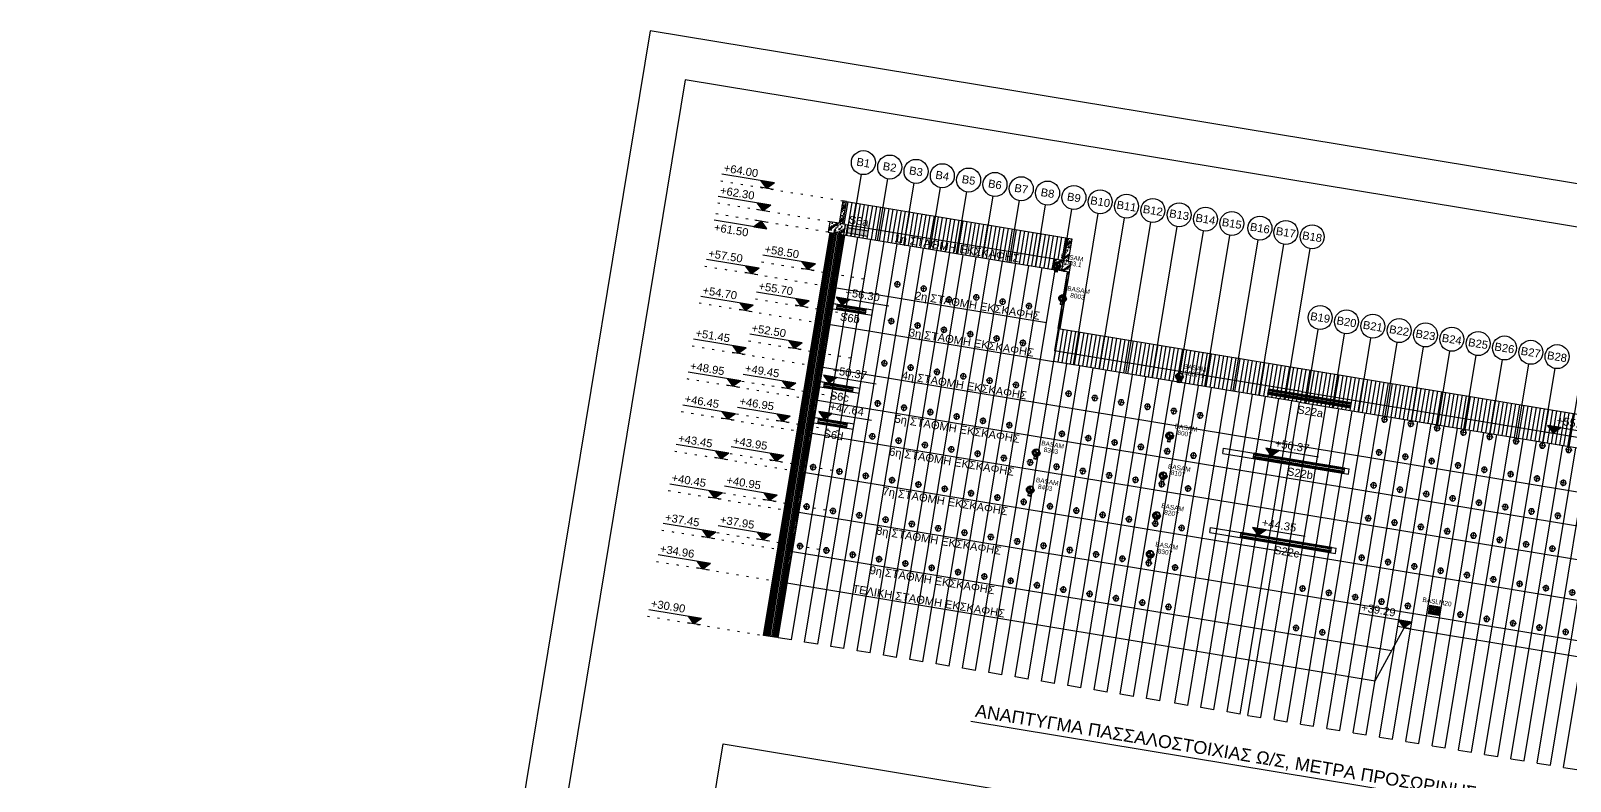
# Model space of a CAD drawing. Header units: metres. Extents: x 93017 to 94633, y 101979 to 102793.
# Drawn here: x 94024.6 to 94096.8, y 102383.2 to 102418.4 of the extents above; entities that cross this region are included whole.
import ezdxf
from ezdxf.enums import TextEntityAlignment as Align

# ---------------------------------------------------------------- set-up
doc = ezdxf.new("R2010")
doc.units = ezdxf.units.M
doc.header["$LTSCALE"] = 0.75
doc.header["$MEASUREMENT"] = 0
for name, pattern in [('ACAD_ISO10W100', [18, 12, -3, 0, -3]), ('DASHED', [0.75, 0.5, -0.25]), ('SDOT1', [1, 0, -1])]:
    doc.linetypes.add(name, pattern=pattern)
for name, color, linetype in [('A-LEVELS', 2, 'Continuous'), ('OTM Hatch 0.15', 1, 'Continuous'), ('OTM Line 0.15', 1, 'Continuous'), ('OTM Line 0.25', 2, 'Continuous'), ('OTM Line 0.35', 3, 'Continuous'), ('OTM Line Axis 0.15', 1, 'ACAD_ISO10W100'), ('OTM Line Dots 0.25', 2, 'SDOT1'), ('OTM Line Rock 0.50', 3, 'ROCKIN'), ('OTM Solid 253', 253, 'Continuous'), ('OTM Solid 254', 254, 'Continuous'), ('OTM Text 0.25', 2, 'Continuous'), ('OTM Text 0.35', 3, 'Continuous'), ('OTM Title + Pinakida', 7, 'Continuous')]:
    doc.layers.add(name, color=color, linetype=linetype)
doc.styles.add('ARIAL', font='ARIAL.TTF')
doc.styles.add('Arial Greek', font='ARIAL.TTF')
doc.styles.add('ARIAL_GREEK', font='ARIAL.TTF')
doc.styles.add('WG-SIMPL', font='ugsimpl.shx', dxfattribs={"width": 1.05})
doc.linetypes.add('ROCKIN', pattern='A,0.0001,-0.2,[131,ltypeshp.shx,S=0.2,R=180,X=0.2,Y=0],-0.2,1,-0.1,[131,ltypeshp.shx,S=0.1,R=180,X=0.1,Y=0],-0.1,0.5,-0.05,[131,ltypeshp.shx,S=0.05,R=180,X=0.05,Y=0],-0.05,0.5', length=2.7001)
pattern_1 = [(80.62593, (94584.74574, 102368.44317), (-0.19270429, 0.0318124), [])]
pattern_2 = [(350.62593, (93720.20565, 102426.4178), (0.1017997, 0.6166537), [0.03125, -0.59375]), (80.62593, (93720.2365, 102426.4127), (-0.6166537, 0.1017997), [0.03125, -0.59375]), (35.62593, (93720.20565, 102426.4178), (0.1017997, 0.61665375), [0.0441942, -0.8396893]), (350.62593, (93720.06166, 102426.5049), (0.1017997, 0.6166537), [0.03125, -0.59375]), (80.62593, (93720.06166, 102426.5049), (-0.6166537, 0.1017997), [0.03125, -0.59375]), (125.62593, (93720.0925, 102426.49983), (-0.61665375, 0.1017997), [0.0441942, -0.8396893]), (350.62593, (93720.3748, 102426.67494), (0.1017997, 0.6166537), [0.03125, -0.59375]), (80.62593, (93720.3748, 102426.67494), (-0.6166537, 0.1017997), [0.03125, -0.59375]), (125.62593, (93720.4056, 102426.66985), (-0.61665375, 0.1017997), [0.0441942, -0.8396893]), (170.62593, (93720.3338, 102426.61836), (-0.1017997, -0.6166537), [0.0625, -0.5625]), (260.62593, (93720.3338, 102426.61836), (0.6166537, -0.1017997), [0.0625, -0.5625]), (125.62593, (93720.3236, 102426.5567), (-0.61665375, 0.1017997), [0.0883883, -0.7954951]), (170.62593, (93719.93295, 102426.68453), (-0.1017997, -0.6166537), [0.03125, -0.59375]), (80.62593, (93719.93295, 102426.68453), (-0.6166537, 0.1017997), [0.03125, -0.59375]), (35.62593, (93719.9021, 102426.68962), (0.1017997, 0.61665375), [0.0441942, -0.8396893]), (350.62593, (93719.9994, 102426.8953), (0.1017997, 0.6166537), [0.03125, -0.59375]), (80.62593, (93719.9994, 102426.8953), (-0.6166537, 0.1017997), [0.03125, -0.59375]), (125.62593, (93720.03025, 102426.8902), (-0.61665375, 0.1017997), [0.0441942, -0.8396893]), (170.62593, (93720.2305, 102426.95214), (-0.1017997, -0.6166537), [0.03125, -0.59375]), (260.62593, (93720.2305, 102426.95214), (0.6166537, -0.1017997), [0.03125, -0.59375]), (125.62593, (93720.2254, 102426.9213), (-0.61665375, 0.1017997), [0.0441942, -0.8396893]), (170.62593, (93720.1742, 102426.80307), (-0.1017997, -0.6166537), [0.03125, -0.59375]), (80.62593, (93720.1742, 102426.80307), (-0.6166537, 0.1017997), [0.03125, -0.59375]), (35.62593, (93720.1434, 102426.80816), (0.1017997, 0.61665375), [0.0441942, -0.8396893]), (350.62593, (93720.0509, 102426.8234), (0.1017997, 0.6166537), [0.0625, -0.5625]), (260.62593, (93720.0509, 102426.8234), (0.6166537, -0.1017997), [0.0625, -0.5625]), (35.62593, (93720.0407, 102426.76176), (0.1017997, 0.61665375), [0.0883883, -0.7954951]), (35.62593, (93719.79973, 102426.45314), (-0.25742704, 0.3592267), []), (35.62593, (93719.8614, 102426.44296), (-0.25742704, 0.3592267), []), (350.62593, (93719.8048, 102426.484), (0.1017997, 0.6166537), [0, -0.25, 0, -0.34375, 0, -0.03125]), (350.62593, (93719.87667, 102426.53546), (0.1017997, 0.6166537), [0, -0.125, 0, -0.25, 0, -0.25]), (350.62593, (93720.16434, 102426.5513), (0.1017997, 0.6166537), [0, -0.25, 0, -0.375]), (350.62593, (93719.8662, 102426.6639), (0.1017997, 0.6166537), [0, -0.34375, 0, -0.28125]), (350.62593, (93720.0922, 102426.6899), (0.1017997, 0.6166537), [0, -0.625]), (350.62593, (93719.97905, 102426.77194), (0.1017997, 0.6166537), [0, -0.3125, 0, -0.3125]), (350.62593, (93719.98923, 102426.8336), (0.1017997, 0.6166537), [0, -0.25, 0, -0.375]), (350.62593, (93720.0611, 102426.8851), (0.1017997, 0.6166537), [0, -0.1875, 0, -0.21875, 0, -0.21875]), (350.62593, (93720.0404, 102426.95185), (0.1017997, 0.6166537), [0, -0.28125, 0, -0.34375]), (350.62593, (93720.08144, 102427.0084), (0.1017997, 0.6166537), [0, -0.1875, 0, -0.15625, 0, -0.28125])]

# ---------------------------------------------------------------- blocks, each defined once
blk = doc.blocks.new('AGKYRIO')
at = {"layer": 'OTM Line 0.25'}
for p, q in [((-0.125, 0), (0.125, 0)), ((0, -0.125), (0, 0.125))]:
    blk.add_line(p, q, dxfattribs=at)
blk.add_circle((0, 0), 0.1, dxfattribs=at)
blk = doc.blocks.new('Level L')
at = {"layer": 'A-LEVELS'}
blk.add_hatch(color=256, dxfattribs=at).paths.add_polyline_path([(0.25, 0.25), (0, 0), (-0.25, 0.25)])
for p, q in [((0.25, 0.25), (-1.75, 0.25)), ((0.25, 0), (-0.25, 0))]:
    blk.add_line(p, q, dxfattribs=at)
blk.add_lwpolyline([(0.25, 0.25), (0, 0), (-0.25, 0.25)], close=True, dxfattribs=at)
at = {"layer": 'A-LEVELS', "style": 'WG-SIMPL', "width": 1.05}
blk.add_attdef('±000.00', (-1.713, 0.351), '', height=0.3, rotation=360, dxfattribs=at)
blk = doc.blocks.new('3d')
at = {"ltscale": 0.1}
h = blk.add_hatch(color=7, dxfattribs=at)
edge = h.paths.add_edge_path()
edge.add_arc((752.87, -264.65), 0.0337, 90, 180, ccw=False)
edge.add_line((752.87, -264.61), (752.87, -264.44))
edge.add_arc((752.87, -264.65), 0.208, 90, 180)
edge.add_line((752.67, -264.65), (752.84, -264.65))
edge = h.paths.add_edge_path()
edge.add_line((752.87, -264.86), (752.87, -264.68))
edge.add_arc((752.87, -264.65), 0.0337, 270, 360)
edge.add_line((752.91, -264.65), (753.08, -264.65))
edge.add_arc((752.87, -264.65), 0.208, -90, 0, ccw=False)
at = {"color": 7, "ltscale": 0.1}
for p, q in [((752.62, -264.65), (752.56, -264.65)), ((752.67, -264.65), (752.84, -264.65)), ((752.87, -264.61), (752.87, -264.44)), ((752.87, -264.86), (752.87, -264.68)), ((752.91, -264.65), (753.08, -264.65)), ((753.19, -264.65), (753.13, -264.65))]:
    blk.add_line(p, q, dxfattribs=at)
for points in [[(752.84, -264.65, -0.414214), (752.87, -264.61), (752.87, -264.44, 0.414214), (752.67, -264.65)], [(752.87, -264.86), (752.87, -264.68, 0.414214), (752.91, -264.65), (753.08, -264.65, -0.414214)]]:
    blk.add_lwpolyline(points, format="xyb", close=True, dxfattribs=at)
blk.add_lwpolyline([(752.96, -264.96), (752.96, -265.12), (752.79, -265.12), (752.79, -264.96)], dxfattribs=at)
blk.add_lwpolyline([(752.79, -265.12), (752.96, -265.12), (752.96, -265.18), (752.79, -265.18)], close=True, dxfattribs=at)
for radius in [0.24, 0.208, 0.0337]:
    blk.add_circle((752.87, -264.65), radius, dxfattribs=at)
for radius in [0.319, 0.259]:
    blk.add_arc((752.87, -264.65), radius, 180, 0, dxfattribs=at)

msp = doc.modelspace()

# ---------------------------------------------------------------- hatches: boundary and pattern name
at = {"linetype": 'DASHED', "ltscale": 0.1}
h = msp.add_hatch(color=21, dxfattribs=at)
h.paths.add_polyline_path([(94090.191, 102391.474), (94090.664, 102391.396), (94090.597, 102390.993), (94090.125, 102391.071)])
edge = h.paths.add_edge_path(flags=16)
edge.add_arc((94090.394, 102391.233), 0.149, 0, 360)
at = {"layer": 'OTM Hatch 0.15', "ltscale": 0.1}
h = msp.add_hatch(dxfattribs=at)
h.set_pattern_fill('CONCRETE2', color=256, scale=0.03125, angle=-9.37407, style=0)
h.set_pattern_definition(pattern_2)
h.paths.add_polyline_path([(94062.074, 102409.434), (94061.993, 102408.941), (94062.733, 102408.818), (94062.814, 102409.312), (94062.691, 102409.332), (94062.864, 102410.38), (94062.679, 102410.411), (94062.506, 102409.363)])
h = msp.add_hatch(dxfattribs=at)
h.set_pattern_fill('CONCRETE2', color=256, scale=0.03125, angle=-9.37407, style=0)
h.set_pattern_definition(pattern_2)
h.paths.add_polyline_path([(94073.243, 102407.59), (94073.366, 102407.57), (94073.285, 102407.076), (94072.545, 102407.199), (94072.626, 102407.692), (94073.058, 102407.621), (94073.231, 102408.669), (94073.416, 102408.638)])
at = {"layer": 'OTM Solid 253', "ltscale": 0.05}
h = msp.add_hatch(dxfattribs=at)
h.set_pattern_fill('LINE', color=256, scale=1.5625, angle=90, style=0)
h.set_pattern_definition(pattern_1)
h.paths.add_polyline_path([(94062.864, 102410.38), (94073.231, 102408.669), (94073.058, 102407.621), (94062.691, 102409.332)])
h = msp.add_hatch(dxfattribs=at)
h.set_pattern_fill('LINE', color=256, scale=1.5625, angle=90, style=0)
h.set_pattern_definition(pattern_1)
h.paths.add_polyline_path([(94072.545, 102407.199), (94062.733, 102408.818), (94062.814, 102409.312), (94072.626, 102407.692)])
h = msp.add_hatch(color=256, dxfattribs=at)
h.paths.add_polyline_path([(94059.968, 102392.53), (94060.042, 102392.518), (94062.733, 102408.818), (94062.659, 102408.831)])
edge = h.paths.add_edge_path(flags=16)
edge.add_line((94060.011, 102392.523), (94062.702, 102408.824))
msp.add_hatch(color=256, dxfattribs=at).paths.add_polyline_path([(94073.211, 102407.089), (94073.285, 102407.076), (94072.847, 102404.425), (94072.773, 102404.437)])
at = {"layer": 'OTM Solid 254', "ltscale": 0.05}
h = msp.add_hatch(color=256, dxfattribs=at)
h.paths.add_polyline_path([(94063.14, 102409.131), (94062.895, 102409.172), (94062.854, 102408.925), (94063.1, 102408.885)])
h.paths.add_polyline_path([(94063.88, 102409.009), (94063.14, 102409.131), (94063.1, 102408.885), (94063.839, 102408.762)])

# ---------------------------------------------------------------- linework, layer by layer
at = {"color": 7, "ltscale": 0.1}
for p, q in [((94090.125, 102391.071), (94090.664, 102391.396)), ((94090.191, 102391.474), (94090.597, 102390.993)), ((94068.687, 102386.037), (94118.401, 102377.83))]:
    msp.add_line(p, q, dxfattribs=at)
msp.add_lwpolyline([(94090.191, 102391.474), (94090.664, 102391.396), (94090.597, 102390.993), (94090.125, 102391.071)], close=True, dxfattribs=at)
msp.add_circle((94090.394, 102391.233), 0.149, dxfattribs=at)
at = {"layer": 'OTM Hatch 0.15', "ltscale": 0.05}
msp.add_line((94072.773, 102404.437), (94072.816, 102404.43), dxfattribs=at)
msp.add_lwpolyline([(94073.211, 102407.089), (94073.285, 102407.076), (94072.847, 102404.425), (94072.773, 102404.437)], close=True, dxfattribs=at)
at = {"layer": 'OTM Line 0.15', "ltscale": 0.1}
for p, q in [((94063.079, 102408.761), (94063.556, 102411.648)), ((94064.313, 102408.558), (94064.789, 102411.444)), ((94065.546, 102408.354), (94066.022, 102411.241)), ((94066.779, 102408.15), (94067.256, 102411.037)), ((94068.013, 102407.947), (94068.489, 102410.834)), ((94069.246, 102407.743), (94069.722, 102410.63)), ((94070.479, 102407.54), (94070.956, 102410.426)), ((94071.712, 102407.336), (94072.189, 102410.223)), ((94072.946, 102407.132), (94073.422, 102410.019)), ((94073.487, 102402.736), (94074.656, 102409.816)), ((94074.72, 102402.532), (94075.889, 102409.612)), ((94075.953, 102402.328), (94077.122, 102409.408)), ((94077.187, 102402.125), (94078.356, 102409.205)), ((94078.42, 102401.921), (94079.589, 102409.001)), ((94079.653, 102401.718), (94080.822, 102408.798)), ((94080.972, 102401.5), (94082.141, 102408.58)), ((94082.187, 102401.299), (94083.355, 102408.379)), ((94083.42, 102401.096), (94084.589, 102408.176)), ((94084.394, 102400.935), (94084.965, 102404.391)), ((94085.627, 102400.731), (94086.198, 102404.188)), ((94086.861, 102400.528), (94087.431, 102403.984)), ((94088.094, 102400.324), (94088.665, 102403.78)), ((94089.327, 102400.121), (94089.898, 102403.577)), ((94090.561, 102399.917), (94091.131, 102403.373)), ((94091.794, 102399.713), (94092.365, 102403.17)), ((94093.027, 102399.51), (94093.598, 102402.966)), ((94094.261, 102399.306), (94094.831, 102402.762)), ((94095.494, 102399.103), (94096.065, 102402.559)), ((94096.727, 102398.899), (94097.298, 102402.355))]:
    msp.add_line(p, q, dxfattribs=at)
for centre in [(94063.647, 102412.203), (94064.881, 102411.999), (94066.114, 102411.796), (94067.347, 102411.592), (94068.581, 102411.389), (94069.814, 102411.185), (94071.047, 102410.981), (94072.281, 102410.778), (94073.514, 102410.574), (94074.747, 102410.371), (94075.981, 102410.167), (94077.214, 102409.963), (94078.447, 102409.76), (94079.68, 102409.556), (94080.914, 102409.353), (94082.232, 102409.135), (94083.447, 102408.934), (94084.68, 102408.731), (94085.056, 102404.946), (94086.29, 102404.743), (94087.523, 102404.539), (94088.756, 102404.335), (94089.99, 102404.132), (94091.223, 102403.928), (94092.456, 102403.725), (94093.69, 102403.521), (94094.923, 102403.317), (94096.156, 102403.114)]:
    msp.add_circle(centre, 0.562, dxfattribs=at)
at = {"layer": 'OTM Line 0.25', "ltscale": 0.05}
for p, q in [((94062.864, 102410.38), (94073.231, 102408.669)), ((94062.814, 102409.312), (94072.626, 102407.692)), ((94062.834, 102408.802), (94062.915, 102409.295)), ((94062.895, 102409.172), (94063.88, 102409.009)), ((94063.819, 102408.639), (94063.9, 102409.132)), ((94062.733, 102408.818), (94072.637, 102407.183)), ((94062.854, 102408.925), (94063.839, 102408.762)), ((94073.211, 102407.089), (94072.6, 102403.389)), ((94073.285, 102407.076), (94072.847, 102404.425)), ((94062.132, 102405.37, 0.002), (94062.173, 102405.617, 0.002)), ((94072.773, 102404.437), (94126.255, 102395.608)), ((94061.528, 102401.713, 0.002), (94061.569, 102401.96, 0.002)), ((94082.608, 102401.357), (94086.48, 102400.717)), ((94082.648, 102401.603), (94086.521, 102400.964)), ((94084.167, 102401.479), (94131.231, 102393.71)), ((94084.086, 102400.986), (94131.149, 102393.216)), ((94061.25, 102400.03, 0.002), (94061.291, 102400.277, 0.002)), ((94060.011, 102392.523), (94059.587, 102389.954)), ((94059.587, 102389.954), (94058.97, 102390.056)), ((94060.273, 102389.841), (94059.656, 102389.943)), ((94061.506, 102389.637), (94060.889, 102389.739)), ((94062.739, 102389.434), (94062.122, 102389.535)), ((94063.972, 102389.23), (94063.356, 102389.332)), ((94065.206, 102389.026), (94064.589, 102389.128)), ((94066.439, 102388.823), (94065.822, 102388.925)), ((94067.672, 102388.619), (94067.056, 102388.721)), ((94068.906, 102388.416), (94068.289, 102388.517)), ((94070.139, 102388.212), (94069.522, 102388.314)), ((94071.372, 102388.008), (94070.756, 102388.11)), ((94072.606, 102387.805), (94071.989, 102387.907)), ((94073.839, 102387.601), (94073.222, 102387.703)), ((94075.072, 102387.398), (94074.456, 102387.499)), ((94076.306, 102387.194), (94075.689, 102387.296)), ((94077.539, 102386.99), (94076.922, 102387.092)), ((94078.857, 102386.773), (94078.241, 102386.874)), ((94080.072, 102386.572), (94079.455, 102386.674)), ((94081.305, 102386.369), (94080.689, 102386.47)), ((94081.663, 102386.309), (94082.28, 102386.208)), ((94082.896, 102386.106), (94083.513, 102386.004)), ((94084.13, 102385.902), (94084.746, 102385.8)), ((94085.363, 102385.699), (94085.98, 102385.597)), ((94086.596, 102385.495), (94087.213, 102385.393)), ((94087.83, 102385.291), (94088.446, 102385.19)), ((94089.063, 102385.088), (94089.68, 102384.986)), ((94090.296, 102384.884), (94090.913, 102384.782)), ((94091.529, 102384.681), (94092.146, 102384.579)), ((94092.763, 102384.477), (94093.379, 102384.375)), ((94093.996, 102384.273), (94094.613, 102384.172)), ((94095.229, 102384.07), (94095.846, 102383.968)), ((94096.463, 102383.866), (94097.079, 102383.764))]:
    msp.add_line(p, q, dxfattribs=at)
at = {"layer": 'OTM Line 0.25'}
for p, q in [((94058.97, 102390.056), (94062.085, 102408.925)), ((94059.656, 102389.943), (94062.771, 102408.812)), ((94059.968, 102392.53), (94062.659, 102408.831)), ((94060.042, 102392.518), (94062.733, 102408.818)), ((94060.273, 102389.841), (94063.388, 102408.71)), ((94060.889, 102389.739), (94064.004, 102408.609)), ((94061.506, 102389.637), (94064.621, 102408.507)), ((94062.122, 102389.535), (94065.238, 102408.405)), ((94062.739, 102389.434), (94065.854, 102408.303)), ((94063.356, 102389.332), (94066.471, 102408.201)), ((94063.972, 102389.23), (94067.088, 102408.1)), ((94064.589, 102389.128), (94067.704, 102407.998)), ((94065.206, 102389.026), (94068.321, 102407.896)), ((94065.822, 102388.925), (94068.937, 102407.794)), ((94066.439, 102388.823), (94069.554, 102407.692)), ((94067.056, 102388.721), (94070.171, 102407.591)), ((94067.672, 102388.619), (94070.787, 102407.489)), ((94068.289, 102388.517), (94071.404, 102407.387)), ((94068.906, 102388.416), (94072.021, 102407.285)), ((94069.522, 102388.314), (94072.637, 102407.183)), ((94063.741, 102405.098, 0.002), (94063.782, 102405.345, 0.002)), ((94070.139, 102388.212), (94072.816, 102404.43)), ((94084.167, 102401.479), (94072.6, 102403.389)), ((94070.756, 102388.11), (94073.178, 102402.786)), ((94071.372, 102388.008), (94073.795, 102402.685)), ((94084.086, 102400.986), (94072.562, 102402.888)), ((94071.989, 102387.907), (94074.412, 102402.583)), ((94072.606, 102387.805), (94075.028, 102402.481)), ((94073.222, 102387.703), (94075.645, 102402.379)), ((94073.839, 102387.601), (94076.262, 102402.277)), ((94074.456, 102387.499), (94076.878, 102402.176)), ((94075.072, 102387.398), (94077.495, 102402.074)), ((94075.689, 102387.296), (94078.112, 102401.972)), ((94063.138, 102401.441, 0.002), (94063.179, 102401.688, 0.002)), ((94076.306, 102387.194), (94078.728, 102401.87)), ((94076.922, 102387.092), (94079.345, 102401.768)), ((94077.539, 102386.99), (94079.962, 102401.667)), ((94078.241, 102386.874), (94080.663, 102401.551)), ((94078.241, 102386.874), (94080.663, 102401.551)), ((94078.857, 102386.773), (94081.28, 102401.449)), ((94079.455, 102386.674), (94081.878, 102401.35)), ((94080.072, 102386.572), (94082.495, 102401.248)), ((94082.608, 102401.357), (94082.648, 102401.603)), ((94080.689, 102386.47), (94083.112, 102401.147)), ((94081.305, 102386.369), (94083.728, 102401.045)), ((94081.663, 102386.309), (94084.086, 102400.986)), ((94082.28, 102386.208), (94084.703, 102400.884)), ((94082.896, 102386.106), (94085.319, 102400.782)), ((94083.513, 102386.004), (94085.936, 102400.68)), ((94084.13, 102385.902), (94086.552, 102400.579)), ((94084.746, 102385.8), (94087.169, 102400.477)), ((94086.48, 102400.717), (94086.521, 102400.964)), ((94062.86, 102399.758, 0.002), (94062.901, 102400.005, 0.002)), ((94085.363, 102385.699), (94087.786, 102400.375)), ((94085.98, 102385.597), (94088.402, 102400.273)), ((94086.596, 102385.495), (94089.019, 102400.171)), ((94087.213, 102385.393), (94089.636, 102400.07)), ((94087.83, 102385.291), (94090.252, 102399.968)), ((94088.446, 102385.19), (94090.869, 102399.866)), ((94089.063, 102385.088), (94091.486, 102399.764)), ((94089.68, 102384.986), (94092.102, 102399.662)), ((94090.296, 102384.884), (94092.719, 102399.561)), ((94090.913, 102384.782), (94093.336, 102399.459)), ((94091.529, 102384.681), (94093.952, 102399.357)), ((94092.146, 102384.579), (94094.569, 102399.255)), ((94092.763, 102384.477), (94095.186, 102399.153)), ((94093.379, 102384.375), (94095.802, 102399.052)), ((94081.921, 102398.347, 0.002), (94081.962, 102398.594, 0.002)), ((94093.996, 102384.273), (94096.419, 102398.95)), ((94094.613, 102384.172), (94097.036, 102398.848)), ((94095.229, 102384.07), (94097.652, 102398.746)), ((94095.846, 102383.968), (94098.269, 102398.644)), ((94096.463, 102383.866), (94098.886, 102398.543)), ((94086.163, 102397.647, 0.002), (94086.204, 102397.893, 0.002)), ((94081.308, 102394.633), (94081.349, 102394.88)), ((94085.55, 102393.933), (94085.591, 102394.18))]:
    msp.add_line(p, q, dxfattribs=at)
msp.add_circle((94090.394, 102391.233), 0.125, dxfattribs=at)
at = {"layer": 'OTM Line 0.35', "color": 2, "ltscale": 0.05}
for p, q in [((94062.173, 102405.617, 0.002), (94064.092, 102405.3, 0.002)), ((94062.419, 102405.576, 0.002), (94062.378, 102405.33, 0.002)), ((94062.132, 102405.37, 0.002), (94064.051, 102405.053, 0.002)), ((94064.051, 102405.053, 0.002), (94064.092, 102405.3, 0.002)), ((94061.569, 102401.96, 0.002), (94063.488, 102401.643, 0.002)), ((94061.816, 102401.919, 0.002), (94061.775, 102401.673, 0.002)), ((94061.528, 102401.713, 0.002), (94063.447, 102401.397, 0.002)), ((94063.447, 102401.397, 0.002), (94063.488, 102401.643, 0.002)), ((94061.25, 102400.03, 0.002), (94063.169, 102399.713, 0.002)), ((94061.291, 102400.277, 0.002), (94063.21, 102399.96, 0.002)), ((94080.49, 102398.583, 0.002), (94080.531, 102398.83, 0.002)), ((94080.49, 102398.583, 0.002), (94086.379, 102397.611, 0.002)), ((94080.531, 102398.83, 0.002), (94086.42, 102397.858, 0.002)), ((94086.379, 102397.611, 0.002), (94086.42, 102397.858, 0.002)), ((94079.877, 102394.87), (94079.918, 102395.116)), ((94079.877, 102394.87), (94085.766, 102393.897)), ((94079.918, 102395.116), (94085.807, 102394.144)), ((94085.766, 102393.897), (94085.807, 102394.144))]:
    msp.add_line(p, q, dxfattribs=at)
at = {"layer": 'OTM Line 0.35', "color": 2}
for p, q in [((94061.538, 102400.236, 0.002), (94061.497, 102399.989, 0.002)), ((94063.169, 102399.713, 0.002), (94063.21, 102399.96, 0.002))]:
    msp.add_line(p, q, dxfattribs=at)
at = {"layer": 'OTM Line 0.35', "color": 2, "ltscale": 0.05}
msp.add_lwpolyline([(94062.074, 102409.434), (94061.993, 102408.941), (94062.733, 102408.818), (94062.814, 102409.312), (94062.691, 102409.332), (94062.864, 102410.38), (94062.679, 102410.411), (94062.506, 102409.363)], close=True, dxfattribs=at)
at = {"layer": 'OTM Line 0.35', "ltscale": 0.8}
msp.add_lwpolyline([(94073.243, 102407.59), (94073.366, 102407.57), (94073.285, 102407.076), (94072.545, 102407.199), (94072.626, 102407.692), (94073.058, 102407.621), (94073.231, 102408.669), (94073.416, 102408.638), (94073.243, 102407.59)], dxfattribs=at)
at = {"layer": 'OTM Line Axis 0.15', "ltscale": 0.1}
for p, q in [((94060.011, 102392.523), (94062.702, 102408.824)), ((94072.816, 102404.43), (94073.254, 102407.082))]:
    msp.add_line(p, q, dxfattribs=at)
at = {"layer": 'OTM Line Dots 0.25', "ltscale": 0.5}
for p, q in [((94056.964, 102411.354, 0.002), (94062.679, 102410.411)), ((94062.074, 102409.434), (94056.791, 102410.306, 0.002)), ((94061.993, 102408.941), (94056.71, 102409.813, 0.002)), ((94056.22, 102407.36), (94062.364, 102406.346)), ((94058.879, 102407.554, 0.002), (94064.007, 102406.708, 0)), ((94055.953, 102405.63), (94062.097, 102404.616)), ((94058.594, 102405.828, 0.002), (94063.722, 102404.981, 0)), ((94055.622, 102403.625), (94061.766, 102402.61)), ((94058.268, 102403.854, 0.002), (94063.396, 102403.008, 0)), ((94055.368, 102402.083), (94061.512, 102401.069)), ((94057.957, 102401.972, 0.002), (94063.086, 102401.126, 0)), ((94055.113, 102400.541), (94061.257, 102399.527)), ((94057.703, 102400.431, 0.002), (94062.831, 102399.584, 0)), ((94054.808, 102398.692), (94060.952, 102397.677)), ((94057.397, 102398.581, 0.002), (94062.526, 102397.734, 0)), ((94054.502, 102396.842), (94060.646, 102395.827)), ((94057.092, 102396.731, 0.002), (94062.22, 102395.884, 0)), ((94054.197, 102394.992), (94060.341, 102393.977)), ((94056.787, 102394.881, 0.002), (94061.915, 102394.034, 0)), ((94053.954, 102393.523), (94060.098, 102392.508)), ((94053.53, 102390.954), (94058.97, 102390.056))]:
    msp.add_line(p, q, dxfattribs=at)
at = {"layer": 'OTM Line Rock 0.50', "color": 1}
for p, q in [((94062.295, 102406.357), (94072.23, 102404.717)), ((94062.01, 102404.63), (94072.562, 102402.888)), ((94061.748, 102402.614), (94130.849, 102391.206)), ((94061.493, 102401.072), (94130.594, 102389.664)), ((94061.239, 102399.53), (94130.34, 102388.123)), ((94060.933, 102397.68), (94130.034, 102386.273)), ((94060.628, 102395.83), (94129.729, 102384.423)), ((94060.322, 102393.98), (94088.408, 102389.344)), ((94059.968, 102392.53), (94087.631, 102387.923)), ((94087.631, 102387.923), (94088.993, 102390.413)), ((94088.992, 102390.412), (94127.209, 102384.047))]:
    msp.add_line(p, q, dxfattribs=at)
at = {"layer": 'OTM Solid 253'}
for p, q in [((94062.091, 102408.924), (94058.976, 102390.055)), ((94062.101, 102408.923), (94058.986, 102390.053)), ((94062.113, 102408.921), (94058.998, 102390.051)), ((94062.138, 102408.917), (94059.023, 102390.047)), ((94062.168, 102408.912), (94059.053, 102390.042)), ((94062.215, 102408.904), (94059.1, 102390.034)), ((94062.27, 102408.895), (94059.155, 102390.025)), ((94062.332, 102408.885), (94059.217, 102390.015)), ((94059.278, 102390.005), (94062.394, 102408.874)), ((94062.455, 102408.864), (94059.34, 102389.995)), ((94062.517, 102408.854), (94059.402, 102389.984)), ((94062.572, 102408.845), (94059.457, 102389.975)), ((94062.619, 102408.837), (94059.504, 102389.968)), ((94062.649, 102408.832), (94059.534, 102389.963)), ((94062.409, 102405.511, 0.002), (94063.773, 102405.286, 0.002)), ((94062.412, 102405.533, 0.002), (94063.776, 102405.308, 0.002)), ((94062.415, 102405.548, 0.002), (94063.779, 102405.323, 0.002)), ((94062.417, 102405.561, 0.002), (94063.781, 102405.336, 0.002)), ((94062.418, 102405.57, 0.002), (94063.782, 102405.345, 0.002)), ((94062.379, 102405.336, 0.002), (94063.744, 102405.111, 0.002)), ((94062.381, 102405.345, 0.002), (94063.745, 102405.12, 0.002)), ((94062.383, 102405.357, 0.002), (94063.747, 102405.132, 0.002)), ((94062.386, 102405.373, 0.002), (94063.75, 102405.148, 0.002)), ((94062.389, 102405.394, 0.002), (94063.753, 102405.169, 0.002)), ((94062.393, 102405.419, 0.002), (94063.757, 102405.194, 0.002)), ((94062.404, 102405.487, 0.002), (94063.768, 102405.262, 0.002)), ((94061.811, 102401.892, 0.002), (94063.175, 102401.667, 0.002)), ((94061.813, 102401.904, 0.002), (94063.177, 102401.679, 0.002)), ((94061.815, 102401.913, 0.002), (94063.179, 102401.688, 0.002)), ((94061.776, 102401.679, 0.002), (94063.14, 102401.454, 0.002)), ((94061.777, 102401.688, 0.002), (94063.141, 102401.463, 0.002)), ((94061.779, 102401.701, 0.002), (94063.143, 102401.475, 0.002)), ((94061.782, 102401.716, 0.002), (94063.146, 102401.491, 0.002)), ((94061.785, 102401.738, 0.002), (94063.15, 102401.512, 0.002)), ((94061.79, 102401.762, 0.002), (94063.154, 102401.537, 0.002)), ((94061.801, 102401.83, 0.002), (94063.165, 102401.605, 0.002)), ((94061.805, 102401.855, 0.002), (94063.169, 102401.63, 0.002)), ((94061.808, 102401.876, 0.002), (94063.172, 102401.651, 0.002)), ((94086.481, 102400.723), (94082.609, 102401.363)), ((94086.483, 102400.733), (94082.61, 102401.372)), ((94086.485, 102400.745), (94082.612, 102401.384)), ((94086.487, 102400.76), (94082.615, 102401.4)), ((94086.491, 102400.782), (94082.618, 102401.421)), ((94086.495, 102400.807), (94082.623, 102401.446)), ((94086.506, 102400.874), (94082.634, 102401.514)), ((94086.51, 102400.899), (94082.638, 102401.538)), ((94086.514, 102400.921), (94082.641, 102401.56)), ((94086.516, 102400.936), (94082.644, 102401.575)), ((94086.519, 102400.948), (94082.646, 102401.588)), ((94086.52, 102400.958), (94082.647, 102401.597)), ((94061.498, 102399.995, 0.002), (94062.862, 102399.77, 0.002)), ((94061.499, 102400.005, 0.002), (94062.863, 102399.78, 0.002)), ((94061.501, 102400.017, 0.002), (94062.865, 102399.792, 0.002)), ((94061.504, 102400.032, 0.002), (94062.868, 102399.807, 0.002)), ((94061.508, 102400.054, 0.002), (94062.872, 102399.829, 0.002)), ((94061.512, 102400.079, 0.002), (94062.876, 102399.854, 0.002)), ((94061.523, 102400.147, 0.002), (94062.887, 102399.921, 0.002)), ((94061.527, 102400.171, 0.002), (94062.891, 102399.946, 0.002)), ((94061.53, 102400.193, 0.002), (94062.895, 102399.968, 0.002)), ((94061.533, 102400.208, 0.002), (94062.897, 102399.983, 0.002)), ((94061.535, 102400.221, 0.002), (94062.899, 102399.995, 0.002)), ((94061.537, 102400.23, 0.002), (94062.901, 102400.005, 0.002)), ((94086.164, 102397.653, 0.002), (94081.922, 102398.353, 0.002)), ((94086.166, 102397.662, 0.002), (94081.923, 102398.362, 0.002)), ((94086.168, 102397.674, 0.002), (94081.925, 102398.375, 0.002)), ((94086.171, 102397.69, 0.002), (94081.928, 102398.39, 0.002)), ((94086.174, 102397.711, 0.002), (94081.932, 102398.412, 0.002)), ((94086.178, 102397.736, 0.002), (94081.936, 102398.436, 0.002)), ((94086.189, 102397.804, 0.002), (94081.947, 102398.504, 0.002)), ((94086.193, 102397.829, 0.002), (94081.951, 102398.529, 0.002)), ((94086.197, 102397.85, 0.002), (94081.954, 102398.55, 0.002)), ((94086.2, 102397.866, 0.002), (94081.957, 102398.566, 0.002)), ((94086.202, 102397.878, 0.002), (94081.959, 102398.578, 0.002)), ((94086.203, 102397.887, 0.002), (94081.961, 102398.587, 0.002)), ((94085.558, 102393.976), (94081.315, 102394.677)), ((94085.561, 102393.998), (94081.319, 102394.698)), ((94085.565, 102394.023), (94081.323, 102394.723)), ((94085.576, 102394.09), (94081.334, 102394.791)), ((94085.58, 102394.115), (94081.338, 102394.815)), ((94085.584, 102394.137), (94081.341, 102394.837)), ((94085.587, 102394.152), (94081.344, 102394.852)), ((94085.589, 102394.164), (94081.346, 102394.865)), ((94085.59, 102394.174), (94081.348, 102394.874)), ((94085.551, 102393.939), (94081.309, 102394.64)), ((94085.553, 102393.949), (94081.31, 102394.649)), ((94085.555, 102393.961), (94081.312, 102394.661)), ((94059.983, 102392.528), (94059.559, 102389.958)), ((94059.996, 102392.526), (94059.571, 102389.956)), ((94060.005, 102392.524), (94059.581, 102389.955))]:
    msp.add_line(p, q, dxfattribs=at)
at = {"layer": 'OTM Solid 253', "ltscale": 0.05}
for p, q in [((94072.579, 102402.885), (94072.833, 102404.427)), ((94072.771, 102402.854), (94073.026, 102404.395)), ((94072.964, 102402.822), (94073.219, 102404.364)), ((94073.157, 102402.79), (94073.411, 102404.332)), ((94073.35, 102402.758), (94073.604, 102404.3)), ((94073.542, 102402.726), (94073.797, 102404.268)), ((94073.735, 102402.695), (94073.989, 102404.236)), ((94073.928, 102402.663), (94074.182, 102404.204)), ((94074.12, 102402.631), (94074.375, 102404.173)), ((94074.313, 102402.599), (94074.568, 102404.141)), ((94074.506, 102402.567), (94074.76, 102404.109)), ((94074.698, 102402.536), (94074.953, 102404.077)), ((94074.891, 102402.504), (94075.146, 102404.045)), ((94075.084, 102402.472), (94075.338, 102404.014)), ((94075.277, 102402.44), (94075.531, 102403.982)), ((94075.469, 102402.408), (94075.724, 102403.95)), ((94075.662, 102402.376), (94075.916, 102403.918)), ((94075.855, 102402.345), (94076.109, 102403.886)), ((94076.047, 102402.313), (94076.302, 102403.855)), ((94076.24, 102402.281), (94076.495, 102403.823)), ((94076.433, 102402.249), (94076.687, 102403.791)), ((94076.625, 102402.217), (94076.88, 102403.759)), ((94076.818, 102402.186), (94077.073, 102403.727)), ((94077.011, 102402.154), (94077.265, 102403.695)), ((94077.204, 102402.122), (94077.458, 102403.664)), ((94077.396, 102402.09), (94077.651, 102403.632)), ((94077.589, 102402.058), (94077.844, 102403.6)), ((94077.782, 102402.027), (94078.036, 102403.568)), ((94077.974, 102401.995), (94078.229, 102403.536)), ((94078.167, 102401.963), (94078.422, 102403.505)), ((94078.36, 102401.931), (94078.614, 102403.473)), ((94078.553, 102401.899), (94078.807, 102403.441)), ((94078.745, 102401.867), (94079, 102403.409)), ((94078.938, 102401.836), (94079.192, 102403.377)), ((94079.131, 102401.804), (94079.385, 102403.346)), ((94079.323, 102401.772), (94079.578, 102403.314)), ((94079.516, 102401.74), (94079.771, 102403.282)), ((94079.709, 102401.708), (94079.963, 102403.25)), ((94079.901, 102401.677), (94080.156, 102403.218)), ((94080.094, 102401.645), (94080.349, 102403.186)), ((94080.287, 102401.613), (94080.541, 102403.155)), ((94080.48, 102401.581), (94080.734, 102403.123)), ((94080.672, 102401.549), (94080.927, 102403.091)), ((94080.865, 102401.518), (94081.119, 102403.059)), ((94081.058, 102401.486), (94081.312, 102403.027)), ((94081.25, 102401.454), (94081.505, 102402.996)), ((94081.443, 102401.422), (94081.698, 102402.964)), ((94081.636, 102401.39), (94081.89, 102402.932)), ((94081.828, 102401.358), (94082.083, 102402.9)), ((94082.021, 102401.327), (94082.276, 102402.868)), ((94082.214, 102401.295), (94082.468, 102402.837)), ((94082.407, 102401.263), (94082.661, 102402.805)), ((94082.599, 102401.231), (94082.854, 102402.773)), ((94082.792, 102401.199), (94083.047, 102402.741)), ((94082.985, 102401.168), (94083.239, 102402.709)), ((94083.177, 102401.136), (94083.432, 102402.677)), ((94083.37, 102401.104), (94083.625, 102402.646)), ((94083.563, 102401.072), (94083.817, 102402.614)), ((94083.756, 102401.04), (94084.01, 102402.582)), ((94083.948, 102401.009), (94084.203, 102402.55)), ((94084.141, 102400.977), (94084.395, 102402.518)), ((94084.334, 102400.945), (94084.588, 102402.487)), ((94084.526, 102400.913), (94084.781, 102402.455)), ((94084.719, 102400.881), (94084.974, 102402.423)), ((94084.912, 102400.849), (94085.166, 102402.391)), ((94085.104, 102400.818), (94085.359, 102402.359)), ((94085.297, 102400.786), (94085.552, 102402.328)), ((94085.49, 102400.754), (94085.744, 102402.296)), ((94085.683, 102400.722), (94085.937, 102402.264)), ((94085.875, 102400.69), (94086.13, 102402.232)), ((94086.068, 102400.659), (94086.322, 102402.2)), ((94086.261, 102400.627), (94086.515, 102402.168)), ((94086.453, 102400.595), (94086.708, 102402.137)), ((94086.646, 102400.563), (94086.901, 102402.105)), ((94086.839, 102400.531), (94087.093, 102402.073)), ((94087.032, 102400.5), (94087.286, 102402.041)), ((94087.224, 102400.468), (94087.479, 102402.009)), ((94087.417, 102400.436), (94087.671, 102401.978)), ((94087.61, 102400.404), (94087.864, 102401.946)), ((94087.802, 102400.372), (94088.057, 102401.914)), ((94087.995, 102400.341), (94088.25, 102401.882)), ((94088.188, 102400.309), (94088.442, 102401.85)), ((94088.38, 102400.277), (94088.635, 102401.819)), ((94088.573, 102400.245), (94088.828, 102401.787)), ((94088.766, 102400.213), (94089.02, 102401.755)), ((94088.959, 102400.181), (94089.213, 102401.723)), ((94089.151, 102400.15), (94089.406, 102401.691)), ((94089.344, 102400.118), (94089.598, 102401.659)), ((94089.537, 102400.086), (94089.791, 102401.628)), ((94089.729, 102400.054), (94089.984, 102401.596)), ((94089.922, 102400.022), (94090.177, 102401.564)), ((94090.115, 102399.991), (94090.369, 102401.532)), ((94090.307, 102399.959), (94090.562, 102401.5)), ((94090.5, 102399.927), (94090.755, 102401.469)), ((94090.693, 102399.895), (94090.947, 102401.437)), ((94090.886, 102399.863), (94091.14, 102401.405)), ((94091.078, 102399.832), (94091.333, 102401.373)), ((94091.271, 102399.8), (94091.526, 102401.341)), ((94091.464, 102399.768), (94091.718, 102401.31)), ((94091.656, 102399.736), (94091.911, 102401.278)), ((94091.849, 102399.704), (94092.104, 102401.246)), ((94092.042, 102399.672), (94092.296, 102401.214)), ((94092.235, 102399.641), (94092.489, 102401.182)), ((94092.427, 102399.609), (94092.682, 102401.15)), ((94092.62, 102399.577), (94092.874, 102401.119)), ((94092.813, 102399.545), (94093.067, 102401.087)), ((94093.005, 102399.513), (94093.26, 102401.055)), ((94093.198, 102399.482), (94093.453, 102401.023)), ((94093.391, 102399.45), (94093.645, 102400.991)), ((94093.583, 102399.418), (94093.838, 102400.96)), ((94093.776, 102399.386), (94094.031, 102400.928)), ((94093.969, 102399.354), (94094.223, 102400.896)), ((94094.162, 102399.323), (94094.416, 102400.864)), ((94094.354, 102399.291), (94094.609, 102400.832)), ((94094.547, 102399.259), (94094.801, 102400.801)), ((94094.74, 102399.227), (94094.994, 102400.769)), ((94094.932, 102399.195), (94095.187, 102400.737)), ((94095.125, 102399.163), (94095.38, 102400.705)), ((94095.318, 102399.132), (94095.572, 102400.673)), ((94095.511, 102399.1), (94095.765, 102400.641)), ((94095.703, 102399.068), (94095.958, 102400.61)), ((94095.896, 102399.036), (94096.15, 102400.578)), ((94096.089, 102399.004), (94096.343, 102400.546)), ((94096.281, 102398.973), (94096.536, 102400.514)), ((94096.474, 102398.941), (94096.729, 102400.482)), ((94096.667, 102398.909), (94096.921, 102400.451))]:
    msp.add_line(p, q, dxfattribs=at)
at = {"layer": 'OTM Text 0.25', "color": 7, "ltscale": 0.5}
msp.add_lwpolyline([(94057.071, 102384.966), (94111.785, 102375.933), (94105.122, 102335.576), (94050.409, 102344.609)], close=True, dxfattribs=at)
at = {"layer": 'OTM Title + Pinakida', "color": 7}
for p, q in [((94053.654, 102418.381), (94024.629, 102242.561)), ((94369.99, 102366.159), (94053.654, 102418.381)), ((94055.302, 102416.082), (94026.928, 102244.208)), ((94367.691, 102364.512), (94055.302, 102416.082))]:
    msp.add_line(p, q, dxfattribs=at)

# ---------------------------------------------------------------- block references
at = {"color": 7, "xscale": 0.6249999999978874, "yscale": 0.625, "zscale": 0.625, "rotation": 350.6259288739992}
for p in [(93635.403, 102647.252), (93635.668, 102645.709), (93641.148, 102642.06, 0.011), (93640.688, 102639.276, 0.011), (93634.426, 102638.478), (93640.38, 102637.405, 0.011), (93634.151, 102636.744), (93640.072, 102635.54, 0.011), (93639.772, 102633.726, 0.011)]:
    msp.add_blockref('3d', p, dxfattribs=at)
at = {"layer": 'A-LEVELS'}
for p, xscale, yscale, zscale, rotation, values in [((94059.122, 102410.998, 0.002), 1.249999999995775, 1.25, 1.249999999999999, 350.6259288739992, {'±000.00': '+64.00'}), ((94058.949, 102409.95, 0.002), 1.249999999995775, 1.25, 1.249999999999999, 350.6259288739992, {'±000.00': '+62.30'}), ((94058.397, 102407), 1.249999999995775, 1.25, 1.249999999999999, 350.6259288739992, {'±000.00': '+57.50'}), ((94061.037, 102407.198, 0.002), 1.249999999995775, 1.25, 1.249999999999999, 350.6259288739992, {'±000.00': '+58.50'}), ((94058.13, 102405.271), 1.249999999995775, 1.25, 1.249999999999999, 350.6259288739992, {'±000.00': '+54.70'}), ((94060.752, 102405.471, 0.002), 1.249999999995775, 1.25, 1.249999999999999, 350.6259288739992, {'±000.00': '+55.70'}), ((94057.799, 102403.265), 1.249999999995775, 1.25, 1.249999999999999, 350.6259288739992, {'±000.00': '+51.45'}), ((94060.426, 102403.498, 0.002), 1.249999999995775, 1.25, 1.249999999999999, 350.6259288739992, {'±000.00': '+52.50'}), ((94057.544, 102401.724), 1.249999999995775, 1.25, 1.249999999999999, 350.6259288739992, {'±000.00': '+48.95'}), ((94060.116, 102401.616, 0.002), 1.249999999995775, 1.25, 1.249999999999999, 350.6259288739992, {'±000.00': '+49.45'}), ((94057.29, 102400.182), 1.249999999995775, 1.25, 1.249999999999999, 350.6259288739992, {'±000.00': '+46.45'}), ((94059.861, 102400.074, 0.002), 1.249999999995775, 1.25, 1.249999999999999, 350.6259288739992, {'±000.00': '+46.95'}), ((94056.985, 102398.332), 1.249999999995775, 1.25, 1.249999999999999, 350.6259288739992, {'±000.00': '+43.45'}), ((94059.556, 102398.224, 0.002), 1.249999999995775, 1.25, 1.249999999999999, 350.6259288739992, {'±000.00': '+43.95'}), ((94056.679, 102396.482), 1.249999999995775, 1.25, 1.249999999999999, 350.6259288739992, {'±000.00': '+40.45'}), ((94059.25, 102396.374, 0.002), 1.249999999995775, 1.25, 1.249999999999999, 350.6259288739992, {'±000.00': '+40.95'}), ((94056.374, 102394.632), 1.249999999995775, 1.25, 1.249999999999999, 350.6259288739992, {'±000.00': '+37.45'}), ((94058.945, 102394.525, 0.002), 1.249999999995775, 1.25, 1.249999999999999, 350.6259288739992, {'±000.00': '+37.95'}), ((94056.131, 102393.163), 1.249999999995775, 1.25, 1.249999999999999, 350.6259288739992, {'±000.00': '+34.96'}), ((94055.707, 102390.594), 1.249999999995775, 1.25, 1.249999999999999, 350.6259288739992, {'±000.00': '+30.90'}), ((94088.993, 102390.413), 1.249999999986294, 1.249999999997886, 1.25, 350.6259288766316, {'±000.00': '+39.29'})]:
    msp.add_blockref('Level L', p, dxfattribs=dict(at, xscale=xscale, yscale=yscale, zscale=zscale, rotation=rotation)).add_auto_attribs(values)
ref = msp.add_blockref('Level L', (94058.868, 102409.456, 0.002), dxfattribs=dict(at, xscale=-1.249999999998145, yscale=1.250000000007276, zscale=1.249999999999999, rotation=170.6259288733409))
ref.add_attrib('±000.00', '+61.50', (94056.623, 102409.002, 0.004), dxfattribs={"height": 0.375, "rotation": 350.62593, "style": 'WG-SIMPL', "width": 1.05})
ref = msp.add_blockref('Level L', (94062.634, 102405.541, 0.002), dxfattribs=dict(at, xscale=-1.249999999995775, yscale=1.25, zscale=1.25, rotation=350.6259288739992))
ref.add_attrib('±000.00', '+56.30', (94062.783, 102405.961, 0.004), dxfattribs={"height": 0.375, "rotation": 350.62593, "style": 'WG-SIMPL', "width": 1.05})
ref = msp.add_blockref('Level L', (94062.03, 102401.884, 0.002), dxfattribs=dict(at, xscale=-1.249999999995775, yscale=1.25, zscale=1.25, rotation=350.6259288739992))
ref.add_attrib('±000.00', '+50.37', (94062.179, 102402.305, 0.004), dxfattribs={"height": 0.375, "rotation": 350.62593, "style": 'WG-SIMPL', "width": 1.05})
ref = msp.add_blockref('Level L', (94061.817, 102400.19, 0.004), dxfattribs=dict(at, xscale=-1.250000000004139, yscale=1.25, zscale=1.25, rotation=350.6259288737244))
ref.add_attrib('±000.00', '+47.64', (94062.04, 102400.598, 0.006), dxfattribs={"height": 0.375, "rotation": 350.62593, "style": 'WG-SIMPL', "width": 1.05})
ref = msp.add_blockref('Level L', (94095.971, 102399.531), dxfattribs=dict(at, xscale=-1.249999999995775, yscale=1.25, zscale=1.25, rotation=350.6259288739992))
ref.add_attrib('±000.00', '+55.50', (94096.12, 102399.951, 0.002), dxfattribs={"height": 0.375, "rotation": 350.62593, "style": 'WG-SIMPL', "width": 1.05})
ref = msp.add_blockref('Level L', (94082.761, 102398.462, 0.002), dxfattribs=dict(at, xscale=-1.249999999995775, yscale=1.25, zscale=1.25, rotation=350.6259288739992))
ref.add_attrib('±000.00', '+50.37', (94082.91, 102398.882, 0.004), dxfattribs={"height": 0.375, "rotation": 350.62593, "style": 'WG-SIMPL', "width": 1.05})
ref = msp.add_blockref('Level L', (94082.148, 102394.748), dxfattribs=dict(at, xscale=-1.249999999995775, yscale=1.25, zscale=1.25, rotation=350.6259288739992))
ref.add_attrib('±000.00', '+44.35', (94082.297, 102395.169, 0.002), dxfattribs={"height": 0.375, "rotation": 350.62593, "style": 'WG-SIMPL', "width": 1.05})
at = {"layer": 'OTM Line 0.25', "xscale": -1.249999999995775, "yscale": 1.25, "zscale": 1.249999999999999, "rotation": 350.6259288739992}
for p in [(94065.24, 102406.504), (94066.474, 102406.3), (94067.656, 102405.789, 0.002), (94068.94, 102405.893), (94070.174, 102405.69), (94071.407, 102405.486), (94064.955, 102404.777), (94066.189, 102404.574), (94067.422, 102404.37), (94068.655, 102404.167), (94069.889, 102403.963), (94071.122, 102403.759), (94064.63, 102402.804), (94065.863, 102402.601), (94067.096, 102402.397), (94068.33, 102402.193), (94069.563, 102401.99), (94070.796, 102401.786), (94073.263, 102401.379), (94074.496, 102401.175), (94064.319, 102400.922), (94065.552, 102400.719), (94066.786, 102400.515), (94068.019, 102400.311), (94075.729, 102400.972), (94076.963, 102400.768), (94078.196, 102400.565), (94079.429, 102400.361), (94069.252, 102400.108), (94070.486, 102399.904), (94088.069, 102400.17), (94089.302, 102399.966), (94090.535, 102399.763), (94091.769, 102399.559), (94064.064, 102399.38), (94065.298, 102399.177), (94066.531, 102398.973), (94072.952, 102399.497), (94074.185, 102399.293), (94075.419, 102399.09), (94076.652, 102398.886), (94093.002, 102399.356), (94094.235, 102399.152), (94095.468, 102398.948), (94067.764, 102398.77), (94068.998, 102398.566), (94070.231, 102398.362), (94071.464, 102398.159), (94077.885, 102398.683), (94079.119, 102398.479), (94087.814, 102398.628), (94089.047, 102398.425), (94090.281, 102398.221), (94096.702, 102398.745), (94061.292, 102397.938), (94062.526, 102397.734), (94063.759, 102397.531), (94072.698, 102397.955), (94073.931, 102397.752), (94075.164, 102397.548), (94091.514, 102398.018), (94092.747, 102397.814), (94093.981, 102397.61), (94095.214, 102397.407), (94064.992, 102397.327), (94066.226, 102397.123), (94067.459, 102396.92), (94068.692, 102396.716), (94076.398, 102397.344), (94077.631, 102397.141), (94078.864, 102396.937), (94087.559, 102397.085), (94088.793, 102396.882), (94090.026, 102396.678), (94096.447, 102397.203), (94060.987, 102396.088), (94069.926, 102396.513), (94071.159, 102396.309), (94072.392, 102396.105), (94091.259, 102396.475), (94092.493, 102396.271), (94093.726, 102396.067), (94062.22, 102395.884), (94063.454, 102395.681), (94064.687, 102395.477), (94065.92, 102395.273), (94073.626, 102395.902), (94074.859, 102395.698), (94076.092, 102395.495), (94077.325, 102395.291), (94087.305, 102395.544), (94088.538, 102395.34), (94094.959, 102395.864), (94096.193, 102395.66), (94067.154, 102395.07), (94068.387, 102394.866), (94069.62, 102394.663), (94078.559, 102395.087), (94089.772, 102395.137), (94091.005, 102394.933), (94092.238, 102394.729), (94093.471, 102394.526), (94060.682, 102394.238), (94061.915, 102394.034), (94063.148, 102393.831), (94070.854, 102394.459), (94072.087, 102394.255), (94073.32, 102394.052), (94074.553, 102393.848), (94094.705, 102394.322), (94095.938, 102394.119), (94064.382, 102393.627), (94065.615, 102393.423), (94066.848, 102393.22), (94075.787, 102393.645), (94077.02, 102393.441), (94078.253, 102393.237), (94087, 102393.694), (94088.233, 102393.49), (94089.466, 102393.287), (94090.699, 102393.083), (94068.082, 102393.016), (94069.315, 102392.813), (94070.548, 102392.609), (94071.781, 102392.405), (94091.933, 102392.879), (94093.166, 102392.676), (94094.399, 102392.472), (94073.015, 102392.202), (94074.248, 102391.998), (94075.481, 102391.795), (94084.228, 102392.251), (94084.228, 102392.251), (94085.461, 102392.048), (94086.694, 102391.844), (94087.927, 102391.64), (94095.633, 102392.269), (94096.866, 102392.065), (94076.715, 102391.591), (94077.948, 102391.387), (94089.161, 102391.437), (94090.394, 102391.233), (94091.627, 102391.03), (94083.922, 102390.401), (94085.155, 102390.198), (94092.861, 102390.826), (94094.094, 102390.622), (94095.327, 102390.419), (94096.561, 102390.215)]:
    msp.add_blockref('AGKYRIO', p, dxfattribs=at)

# ---------------------------------------------------------------- texts
at = {"layer": 'OTM Text 0.25', "style": 'ARIAL'}
for s, p in [('S6a', (94062.939, 102409.361)), ('S6b', (94062.528, 102404.815)), ('S6c', (94062.051, 102401.133)), ('S22a', (94083.954, 102400.462)), ('S6d', (94061.754, 102399.336)), ('S22b', (94083.476, 102397.564)), ('S22c', (94082.868, 102393.883))]:
    msp.add_text(s, height=0.375, rotation=350.62593, dxfattribs=at).set_placement(p)
at = {"layer": 'OTM Text 0.25', "style": 'ARIAL_GREEK'}
for s, p in [('1η ΣΤΑΘΜΗ ΕΚΣΚΑΦΗΣ', (94068.007, 102408.011)), ('2η ΣΤΑΘΜΗ ΕΚΣΚΑΦΗΣ', (94068.966, 102405.319)), ('3η ΣΤΑΘΜΗ ΕΚΣΚΑΦΗΣ', (94068.681, 102403.592)), ('4η ΣΤΑΘΜΗ ΕΚΣΚΑΦΗΣ', (94068.349, 102401.587)), ('5η ΣΤΑΘΜΗ ΕΚΣΚΑΦΗΣ', (94068.014, 102399.552)), ('6η ΣΤΑΘΜΗ ΕΚΣΚΑΦΗΣ', (94067.759, 102398.01)), ('7η ΣΤΑΘΜΗ ΕΚΣΚΑΦΗΣ', (94067.454, 102396.16)), ('8η ΣΤΑΘΜΗ ΕΚΣΚΑΦΗΣ', (94067.148, 102394.31)), ('9η ΣΤΑΘΜΗ ΕΚΣΚΑΦΗΣ', (94066.843, 102392.461)), ('ΤΕΛΙΚΗ ΣΤΑΘΜΗ ΕΚΣΚΑΦΗΣ', (94066.68, 102391.477))]:
    msp.add_text(s, height=0.375, rotation=350.62593, dxfattribs=at).set_placement(p, align=Align.CENTER)
at = {"layer": 'OTM Text 0.35', "color": 2}
for s, height, style, p in [('B1', 0.375, 'ARIAL', (94063.647, 102412.203)), ('B2', 0.375, 'ARIAL', (94064.881, 102411.999)), ('B3', 0.375, 'ARIAL', (94066.114, 102411.796)), ('B4', 0.375, 'ARIAL', (94067.347, 102411.592)), ('B5', 0.375, 'ARIAL', (94068.581, 102411.389)), ('B6', 0.375, 'ARIAL', (94069.814, 102411.185)), ('B7', 0.375, 'ARIAL', (94071.047, 102410.981)), ('B8', 0.375, 'ARIAL', (94072.281, 102410.778)), ('B9', 0.375, 'ARIAL', (94073.514, 102410.574)), ('B10', 0.375, 'ARIAL', (94074.747, 102410.371)), ('B11', 0.375, 'ARIAL', (94075.981, 102410.167)), ('B12', 0.375, 'ARIAL', (94077.214, 102409.963)), ('B13', 0.375, 'ARIAL', (94078.447, 102409.76)), ('B14', 0.375, 'ARIAL', (94079.68, 102409.556)), ('B15', 0.375, 'ARIAL', (94080.914, 102409.353)), ('B16', 0.375, 'ARIAL', (94082.232, 102409.135)), ('B17', 0.375, 'ARIAL', (94083.447, 102408.934)), ('B18', 0.375, 'ARIAL', (94084.68, 102408.731)), ('B19', 0.375, 'ARIAL', (94085.056, 102404.946)), ('B20', 0.375, 'ARIAL', (94086.29, 102404.743)), ('B21', 0.375, 'ARIAL', (94087.523, 102404.539)), ('B22', 0.375, 'ARIAL', (94088.756, 102404.335)), ('B23', 0.375, 'ARIAL', (94089.99, 102404.132)), ('B24', 0.375, 'ARIAL', (94091.223, 102403.928)), ('B25', 0.375, 'ARIAL', (94092.456, 102403.725)), ('B26', 0.375, 'ARIAL', (94093.69, 102403.521)), ('B27', 0.375, 'ARIAL', (94094.923, 102403.317)), ('B28', 0.375, 'ARIAL', (94096.156, 102403.114)), ('BASLM20', 0.2187, 'ARIAL_GREEK', (94090.531, 102391.626))]:
    msp.add_text(s, height=height, rotation=350.62593, dxfattribs=dict(at, style=style)).set_placement(p, align=Align.MIDDLE_CENTER)
at = {"layer": 'OTM Text 0.35', "color": 7, "style": 'ARIAL_GREEK'}
for s, p in [('BASAM', (94073.426, 102407.757)), ('8003.1', (94073.415, 102407.484)), ('BASAM', (94073.734, 102406.237)), ('8003', (94073.68, 102405.941)), ('BASAM', (94079.186, 102402.587)), ('8007.1', (94079.16, 102402.291, 0.011)), ('BASAM', (94078.772, 102399.782)), ('BASAM', (94072.519, 102398.991)), ('8007', (94078.701, 102399.508, 0.011)), ('8303', (94072.438, 102398.71)), ('BASAM', (94078.456, 102397.902)), ('8107', (94078.392, 102397.637, 0.011)), ('BASAM', (94072.265, 102397.262)), ('8403', (94072.164, 102396.976)), ('BASAM', (94078.14, 102396.053)), ('8207', (94078.084, 102395.772, 0.011)), ('BASAM', (94077.863, 102394.252)), ('8307', (94077.784, 102393.957, 0.011))]:
    msp.add_text(s, height=0.2187, rotation=350.62593, dxfattribs=at).set_placement(p, align=Align.MIDDLE_CENTER)
at = {"layer": 'OTM Title + Pinakida', "color": 7, "style": 'Arial Greek'}
msp.add_text('ΑΝΑΠΤΥΓΜΑ ΠΑΣΣΑΛΟΣΤΟΙΧΙΑΣ Ω/Σ, METΡΑ ΠΡΟΣΩΡΙΝΗΣ ΑΝΤΙΣΤΗΡΙΞΗΣ & ΧΩΡΟΘΕΤΗΣΗ ΟΡΓΑΝΩΝ ΓΔΠ - BOΡΕΙΑ ΠΑΡΕΙΑ', height=0.6, rotation=350.62593, dxfattribs=at).set_placement((94093.634, 102382.156), align=Align.CENTER)

doc.saveas('drawing.dxf')
